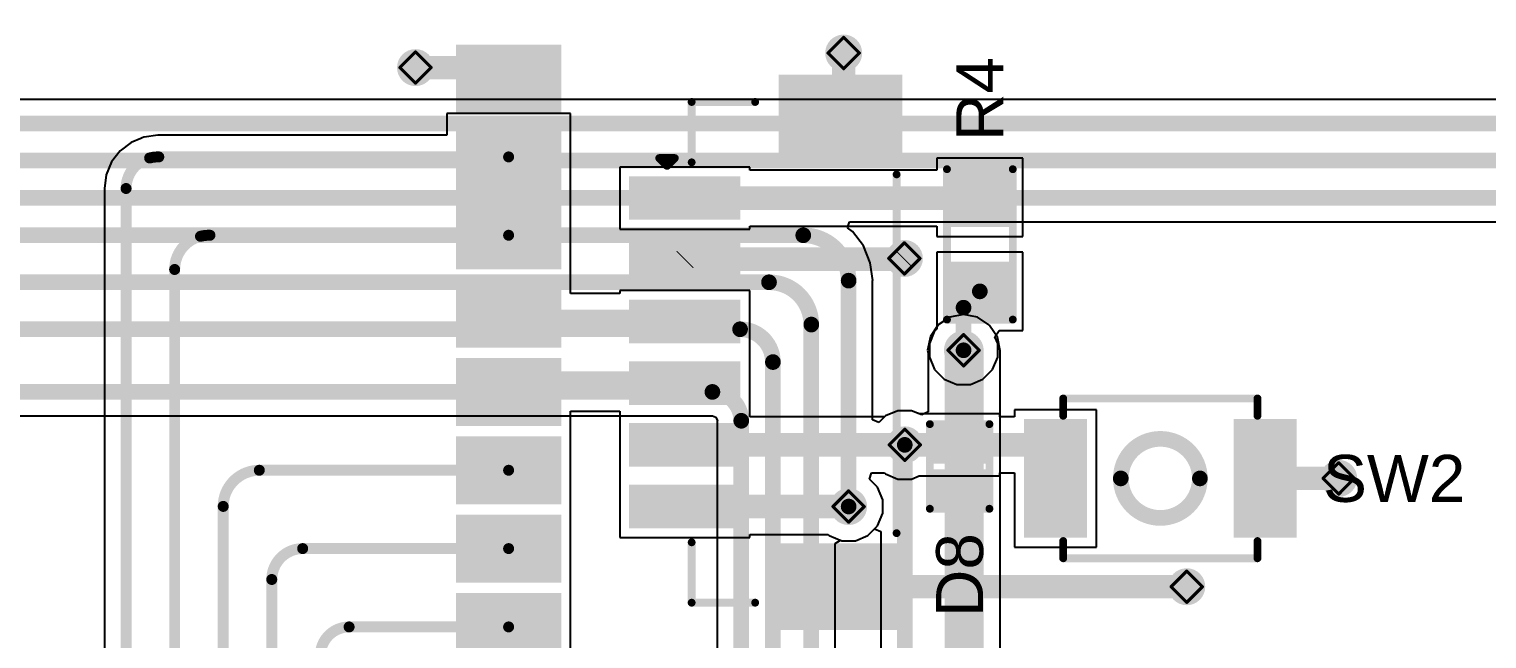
# Model space of a CAD drawing. Header units: inches. Extents: x -14 to 270, y -5 to 115.
# Drawn here: x 83 to 106.63, y 38.86 to 48.75 of the extents above; entities that cross this region are included whole.
import ezdxf

# ---------------------------------------------------------------- set-up
doc = ezdxf.new("R2010")
doc.units = ezdxf.units.IN
for name, color, linetype in [('Bottom Layer', 5, 'Continuous'), ('Drill Drawing', 1, 'Continuous'), ('Keep-Out Layer', 6, 'Continuous'), ('Top Layer', 1, 'Continuous'), ('Top Overlay', 2, 'Continuous'), ('Top Paste', 8, 'Continuous'), ('Top Solder', 216, 'Continuous'), ('Via Holes', 16, 'Continuous')]:
    doc.layers.add(name, color=color, linetype=linetype)
doc.styles.add('Arial', font='', dxfattribs={"height": 0.2})
doc.styles.get('Arial').set_extended_font_data('Arial')

# ---------------------------------------------------------------- blocks, each defined once
blk = doc.blocks.new('41_SMD_M______52')
at = {"layer": 'Keep-Out Layer'}
blk.add_hatch(color=6, dxfattribs=at).paths.add_polyline_path([(-9.042, 10.287), (9.042, 10.287), (9.042, 16.383), (-9.042, 16.383)])
at = {"layer": 'Top Layer'}
for points in [[(-9.5, 9.33), (-8, 9.33), (-8, 8.43), (-9.5, 8.43)], [(8, 9.33), (9.5, 9.33), (9.5, 8.43), (8, 8.43)], [(-9.5, 8.06), (-8, 8.06), (-8, 7.16), (-9.5, 7.16)], [(8, 8.06), (9.5, 8.06), (9.5, 7.16), (8, 7.16)], [(-9.5, 6.79), (-8, 6.79), (-8, 5.89), (-9.5, 5.89)], [(8, 6.79), (9.5, 6.79), (9.5, 5.89), (8, 5.89)], [(-9.5, 5.52), (-8, 5.52), (-8, 4.62), (-9.5, 4.62)], [(8, 5.52), (9.5, 5.52), (9.5, 4.62), (8, 4.62)], [(-9.5, 4.25), (-8, 4.25), (-8, 3.35), (-9.5, 3.35)], [(8, 4.25), (9.5, 4.25), (9.5, 3.35), (8, 3.35)], [(-3.35, 3.11), (0.35, 3.11), (0.35, -0.59), (-3.35, -0.59)], [(-9.5, 2.98), (-8, 2.98), (-8, 2.08), (-9.5, 2.08)], [(8, 2.98), (9.5, 2.98), (9.5, 2.08), (8, 2.08)], [(-9.5, 1.71), (-8, 1.71), (-8, 0.81), (-9.5, 0.81)], [(8, 1.71), (9.5, 1.71), (9.5, 0.81), (8, 0.81)], [(-9.5, 0.44), (-8, 0.44), (-8, -0.46), (-9.5, -0.46)], [(8, 0.44), (9.5, 0.44), (9.5, -0.46), (8, -0.46)], [(-9.5, -0.83), (-8, -0.83), (-8, -1.73), (-9.5, -1.73)], [(8, -0.83), (9.5, -0.83), (9.5, -1.73), (8, -1.73)], [(-9.5, -2.1), (-8, -2.1), (-8, -3), (-9.5, -3)], [(8, -2.1), (9.5, -2.1), (9.5, -3), (8, -3)], [(-9.5, -3.37), (-8, -3.37), (-8, -4.27), (-9.5, -4.27)], [(8, -3.37), (9.5, -3.37), (9.5, -4.27), (8, -4.27)], [(-9.5, -4.64), (-8, -4.64), (-8, -5.54), (-9.5, -5.54)], [(8, -4.64), (9.5, -4.64), (9.5, -5.54), (8, -5.54)], [(-9.5, -5.91), (-8, -5.91), (-8, -6.81), (-9.5, -6.81)], [(8, -5.91), (9.5, -5.91), (9.5, -6.81), (8, -6.81)], [(-9.5, -7.18), (-8, -7.18), (-8, -8.08), (-9.5, -8.08)], [(8, -7.18), (9.5, -7.18), (9.5, -8.08), (8, -8.08)], [(-7.43, -9.63), (-7.43, -8.13), (-6.53, -8.13), (-6.53, -9.63)], [(-6.16, -9.63), (-6.16, -8.13), (-5.26, -8.13), (-5.26, -9.63)], [(-4.89, -9.63), (-4.89, -8.13), (-3.99, -8.13), (-3.99, -9.63)], [(-3.62, -9.63), (-3.62, -8.13), (-2.72, -8.13), (-2.72, -9.63)], [(-2.35, -9.63), (-2.35, -8.13), (-1.45, -8.13), (-1.45, -9.63)], [(-1.08, -9.63), (-1.08, -8.13), (-0.18, -8.13), (-0.18, -9.63)], [(0.19, -9.63), (0.19, -8.13), (1.09, -8.13), (1.09, -9.63)], [(1.46, -9.63), (1.46, -8.13), (2.36, -8.13), (2.36, -9.63)], [(2.73, -9.63), (2.73, -8.13), (3.63, -8.13), (3.63, -9.63)], [(4, -9.63), (4, -8.13), (4.9, -8.13), (4.9, -9.63)], [(5.27, -9.63), (5.27, -8.13), (6.17, -8.13), (6.17, -9.63)], [(6.54, -9.63), (6.54, -8.13), (7.44, -8.13), (7.44, -9.63)]]:
    blk.add_hatch(color=1, dxfattribs=at).paths.add_polyline_path(points)
at = {"layer": 'Top Overlay'}
for points in [[(-7.671, 15.367), (-5.207, 15.367), (-5.207, 15.9), (-7.671, 15.9)], [(-7.671, 11.735), (-6.96, 11.735), (-6.96, 15.9), (-7.671, 15.9)], [(-5.207, 15.9), (-5.918, 15.9), (-5.918, 11.735), (-5.207, 11.735)], [(-5.283, 15.367), (-2.743, 15.367), (-2.743, 15.9), (-5.283, 15.9)], [(-2.743, 13.36), (-2.743, 15.9), (-3.277, 15.9), (-3.277, 13.36)], [(-1.27, 15.367), (1.27, 15.367), (1.27, 15.9), (-1.27, 15.9)], [(-0.737, 13.36), (-0.737, 15.9), (-1.27, 15.9), (-1.27, 13.36)], [(0.737, 15.9), (0.737, 13.36), (1.27, 13.36), (1.27, 15.9)], [(2.743, 15.367), (5.283, 15.367), (5.283, 15.9), (2.743, 15.9)], [(3.277, 13.36), (3.277, 15.9), (2.743, 15.9), (2.743, 13.36)], [(5.283, 13.36), (5.283, 15.9), (4.75, 15.9), (4.75, 13.36)], [(7.29, 13.36), (7.29, 15.9), (6.756, 15.9), (6.756, 13.36)], [(-3.277, 13.36), (-0.737, 13.36), (-0.737, 13.894), (-3.277, 13.894)], [(0.737, 13.36), (3.277, 13.36), (3.277, 13.894), (0.737, 13.894)], [(4.75, 13.36), (7.29, 13.36), (7.29, 13.894), (4.75, 13.894)], [(-9.521, 9.362), (-7.541, 9.362), (-7.541, 9.802), (-9.521, 9.802)], [(-7.959, 8.328), (-7.541, 8.328), (-7.541, 9.406), (-7.959, 9.406)]]:
    blk.add_hatch(color=2, dxfattribs=at).paths.add_polyline_path(points)
at = {"layer": 'Top Paste'}
for points in [[(-9.5, 9.33), (-8, 9.33), (-8, 8.43), (-9.5, 8.43)], [(8, 9.33), (9.5, 9.33), (9.5, 8.43), (8, 8.43)], [(-9.5, 8.06), (-8, 8.06), (-8, 7.16), (-9.5, 7.16)], [(8, 8.06), (9.5, 8.06), (9.5, 7.16), (8, 7.16)], [(-9.5, 6.79), (-8, 6.79), (-8, 5.89), (-9.5, 5.89)], [(8, 6.79), (9.5, 6.79), (9.5, 5.89), (8, 5.89)], [(-9.5, 5.52), (-8, 5.52), (-8, 4.62), (-9.5, 4.62)], [(8, 5.52), (9.5, 5.52), (9.5, 4.62), (8, 4.62)], [(-9.5, 4.25), (-8, 4.25), (-8, 3.35), (-9.5, 3.35)], [(8, 4.25), (9.5, 4.25), (9.5, 3.35), (8, 3.35)], [(-3.35, 3.11), (0.35, 3.11), (0.35, -0.59), (-3.35, -0.59)], [(-9.5, 2.98), (-8, 2.98), (-8, 2.08), (-9.5, 2.08)], [(8, 2.98), (9.5, 2.98), (9.5, 2.08), (8, 2.08)], [(-9.5, 1.71), (-8, 1.71), (-8, 0.81), (-9.5, 0.81)], [(8, 1.71), (9.5, 1.71), (9.5, 0.81), (8, 0.81)], [(-9.5, 0.44), (-8, 0.44), (-8, -0.46), (-9.5, -0.46)], [(8, 0.44), (9.5, 0.44), (9.5, -0.46), (8, -0.46)], [(-9.5, -0.83), (-8, -0.83), (-8, -1.73), (-9.5, -1.73)], [(8, -0.83), (9.5, -0.83), (9.5, -1.73), (8, -1.73)], [(-9.5, -2.1), (-8, -2.1), (-8, -3), (-9.5, -3)], [(8, -2.1), (9.5, -2.1), (9.5, -3), (8, -3)], [(-9.5, -3.37), (-8, -3.37), (-8, -4.27), (-9.5, -4.27)], [(8, -3.37), (9.5, -3.37), (9.5, -4.27), (8, -4.27)], [(-9.5, -4.64), (-8, -4.64), (-8, -5.54), (-9.5, -5.54)], [(8, -4.64), (9.5, -4.64), (9.5, -5.54), (8, -5.54)], [(-9.5, -5.91), (-8, -5.91), (-8, -6.81), (-9.5, -6.81)], [(8, -5.91), (9.5, -5.91), (9.5, -6.81), (8, -6.81)], [(-9.5, -7.18), (-8, -7.18), (-8, -8.08), (-9.5, -8.08)], [(8, -7.18), (9.5, -7.18), (9.5, -8.08), (8, -8.08)], [(-7.43, -9.63), (-7.43, -8.13), (-6.53, -8.13), (-6.53, -9.63)], [(-6.16, -9.63), (-6.16, -8.13), (-5.26, -8.13), (-5.26, -9.63)], [(-4.89, -9.63), (-4.89, -8.13), (-3.99, -8.13), (-3.99, -9.63)], [(-3.62, -9.63), (-3.62, -8.13), (-2.72, -8.13), (-2.72, -9.63)], [(-2.35, -9.63), (-2.35, -8.13), (-1.45, -8.13), (-1.45, -9.63)], [(-1.08, -9.63), (-1.08, -8.13), (-0.18, -8.13), (-0.18, -9.63)], [(0.19, -9.63), (0.19, -8.13), (1.09, -8.13), (1.09, -9.63)], [(1.46, -9.63), (1.46, -8.13), (2.36, -8.13), (2.36, -9.63)], [(2.73, -9.63), (2.73, -8.13), (3.63, -8.13), (3.63, -9.63)], [(4, -9.63), (4, -8.13), (4.9, -8.13), (4.9, -9.63)], [(5.27, -9.63), (5.27, -8.13), (6.17, -8.13), (6.17, -9.63)], [(6.54, -9.63), (6.54, -8.13), (7.44, -8.13), (7.44, -9.63)]]:
    blk.add_hatch(color=8, dxfattribs=at).paths.add_polyline_path(points)
at = {"layer": 'Top Solder'}
for points in [[(-9.602, 9.432), (-7.898, 9.432), (-7.898, 8.328), (-9.602, 8.328)], [(7.898, 9.432), (9.602, 9.432), (9.602, 8.328), (7.898, 8.328)], [(-9.602, 8.162), (-7.898, 8.162), (-7.898, 7.058), (-9.602, 7.058)], [(7.898, 8.162), (9.602, 8.162), (9.602, 7.058), (7.898, 7.058)], [(-9.602, 6.892), (-7.898, 6.892), (-7.898, 5.788), (-9.602, 5.788)], [(7.898, 6.892), (9.602, 6.892), (9.602, 5.788), (7.898, 5.788)], [(-9.602, 5.622), (-7.898, 5.622), (-7.898, 4.518), (-9.602, 4.518)], [(7.898, 5.622), (9.602, 5.622), (9.602, 4.518), (7.898, 4.518)], [(-9.602, 4.352), (-7.898, 4.352), (-7.898, 3.248), (-9.602, 3.248)], [(7.898, 4.352), (9.602, 4.352), (9.602, 3.248), (7.898, 3.248)], [(-9.602, 3.082), (-7.898, 3.082), (-7.898, 1.978), (-9.602, 1.978)], [(-3.452, 3.212), (0.452, 3.212), (0.452, -0.692), (-3.452, -0.692)], [(7.898, 3.082), (9.602, 3.082), (9.602, 1.978), (7.898, 1.978)], [(-9.602, 1.812), (-7.898, 1.812), (-7.898, 0.708), (-9.602, 0.708)], [(7.898, 1.812), (9.602, 1.812), (9.602, 0.708), (7.898, 0.708)], [(-9.602, 0.542), (-7.898, 0.542), (-7.898, -0.562), (-9.602, -0.562)], [(7.898, 0.542), (9.602, 0.542), (9.602, -0.562), (7.898, -0.562)], [(-9.602, -0.728), (-7.898, -0.728), (-7.898, -1.832), (-9.602, -1.832)], [(7.898, -0.728), (9.602, -0.728), (9.602, -1.832), (7.898, -1.832)], [(-9.602, -1.998), (-7.898, -1.998), (-7.898, -3.102), (-9.602, -3.102)], [(7.898, -1.998), (9.602, -1.998), (9.602, -3.102), (7.898, -3.102)], [(-9.602, -3.268), (-7.898, -3.268), (-7.898, -4.372), (-9.602, -4.372)], [(7.898, -3.268), (9.602, -3.268), (9.602, -4.372), (7.898, -4.372)], [(-9.602, -4.538), (-7.898, -4.538), (-7.898, -5.642), (-9.602, -5.642)], [(7.898, -4.538), (9.602, -4.538), (9.602, -5.642), (7.898, -5.642)], [(-9.602, -5.808), (-7.898, -5.808), (-7.898, -6.912), (-9.602, -6.912)], [(7.898, -5.808), (9.602, -5.808), (9.602, -6.912), (7.898, -6.912)], [(-9.602, -7.078), (-7.898, -7.078), (-7.898, -8.182), (-9.602, -8.182)], [(7.898, -7.078), (9.602, -7.078), (9.602, -8.182), (7.898, -8.182)], [(-7.532, -9.732), (-7.532, -8.028), (-6.428, -8.028), (-6.428, -9.732)], [(-6.262, -9.732), (-6.262, -8.028), (-5.158, -8.028), (-5.158, -9.732)], [(-4.992, -9.732), (-4.992, -8.028), (-3.888, -8.028), (-3.888, -9.732)], [(-3.722, -9.732), (-3.722, -8.028), (-2.618, -8.028), (-2.618, -9.732)], [(-2.452, -9.732), (-2.452, -8.028), (-1.348, -8.028), (-1.348, -9.732)], [(-1.182, -9.732), (-1.182, -8.028), (-0.078, -8.028), (-0.078, -9.732)], [(0.088, -9.732), (0.088, -8.028), (1.192, -8.028), (1.192, -9.732)], [(1.358, -9.732), (1.358, -8.028), (2.462, -8.028), (2.462, -9.732)], [(2.628, -9.732), (2.628, -8.028), (3.732, -8.028), (3.732, -9.732)], [(3.898, -9.732), (3.898, -8.028), (5.002, -8.028), (5.002, -9.732)], [(5.168, -9.732), (5.168, -8.028), (6.272, -8.028), (6.272, -9.732)], [(6.438, -9.732), (6.438, -8.028), (7.542, -8.028), (7.542, -9.732)]]:
    blk.add_hatch(color=216, dxfattribs=at).paths.add_polyline_path(points)
at = {"layer": 'Top Overlay'}
for points, const_width in [([(-9.096, 10.244), (-9.096, 16.434)], 0.127), ([(-9.096, 16.434), (9.091, 16.434)], 0.127), ([(9.091, 10.244), (9.091, 16.434)], 0.127), ([(-9.096, 10.244), (9.086, 10.244)], 0.127), ([(-9.804, 8.738), (-9.804, 8.992)], 0.2), ([(-9.804, 8.992), (-9.677, 8.865)], 0.2), ([(-9.804, 8.738), (-9.677, 8.865)], 0.2), ([(-9.064, -9.171), (-9.064, -8.359)], 0.127), ([(9.072, -8.384), (9.072, -9.197)], 0.127), ([(-9.064, -9.197), (-7.669, -9.197)], 0.127), ([(7.677, -9.197), (9.072, -9.197)], 0.127)]:
    blk.add_lwpolyline(points, dxfattribs=dict(at, const_width=const_width))
for points, const_width in [([(-9.127, 16.434, 1), (-9.064, 16.434, 1)], 0.0635), ([(-9.127, 16.434, 1), (-9.064, 16.434, 1)], 0.0635), ([(9.059, 16.434, 1), (9.123, 16.434, 1)], 0.0635), ([(9.059, 16.434, 1), (9.123, 16.434, 1)], 0.0635), ([(-9.127, 10.244, 1), (-9.064, 10.244, 1)], 0.0635), ([(-9.127, 10.244, 1), (-9.064, 10.244, 1)], 0.0635), ([(9.054, 10.244, 1), (9.118, 10.244, 1)], 0.0635), ([(9.059, 10.244, 1), (9.123, 10.244, 1)], 0.0635), ([(-9.854, 8.992, 1), (-9.754, 8.992, 1)], 0.1), ([(-9.854, 8.992, 1), (-9.754, 8.992, 1)], 0.1), ([(-9.854, 8.738, 1), (-9.754, 8.738, 1)], 0.1), ([(-9.854, 8.738, 1), (-9.754, 8.738, 1)], 0.1), ([(-9.727, 8.865, 1), (-9.627, 8.865, 1)], 0.1), ([(-9.727, 8.865, 1), (-9.627, 8.865, 1)], 0.1), ([(-9.096, -8.359, 1), (-9.032, -8.359, 1)], 0.0635), ([(9.04, -8.384, 1), (9.104, -8.384, 1)], 0.0635), ([(-9.096, -9.171, 1), (-9.032, -9.171, 1)], 0.0635), ([(-9.096, -9.197, 1), (-9.032, -9.197, 1)], 0.0635), ([(-7.701, -9.197, 1), (-7.637, -9.197, 1)], 0.0635), ([(7.645, -9.197, 1), (7.709, -9.197, 1)], 0.0635), ([(9.04, -9.197, 1), (9.104, -9.197, 1)], 0.0635), ([(9.04, -9.197, 1), (9.104, -9.197, 1)], 0.0635)]:
    blk.add_lwpolyline(points, format="xyb", close=True, dxfattribs=dict(at, const_width=const_width))
blk = doc.blocks.new('B3U_1000P_57')
at = {"layer": 'Top Layer'}
for points in [[(-2.11, 0.86), (-1.29, 0.86), (-1.29, -0.86), (-2.11, -0.86)], [(1.29, 0.86), (2.11, 0.86), (2.11, -0.86), (1.29, -0.86)]]:
    blk.add_hatch(color=1, dxfattribs=at).paths.add_polyline_path(points)
at = {"layer": 'Top Paste'}
for points in [[(-2.11, 0.86), (-1.29, 0.86), (-1.29, -0.86), (-2.11, -0.86)], [(1.29, 0.86), (2.11, 0.86), (2.11, -0.86), (1.29, -0.86)]]:
    blk.add_hatch(color=8, dxfattribs=at).paths.add_polyline_path(points)
at = {"layer": 'Top Solder'}
for points in [[(-2.212, 0.962), (-1.188, 0.962), (-1.188, -0.962), (-2.212, -0.962)], [(1.188, 0.962), (2.212, 0.962), (2.212, -0.962), (1.188, -0.962)]]:
    blk.add_hatch(color=216, dxfattribs=at).paths.add_polyline_path(points)
at = {"layer": 'Top Overlay', "const_width": 0.127}
for points in [[(-1.575, 1.016), (-1.575, 1.295)], [(-1.575, 1.295), (1.575, 1.295)], [(1.575, 1.016), (1.575, 1.295)], [(-1.575, -1.295), (-1.575, -1.016)], [(1.575, -1.295), (1.575, -1.016)], [(-1.575, -1.295), (1.575, -1.295)]]:
    blk.add_lwpolyline(points, dxfattribs=at)
at = {"layer": 'Top Overlay'}
for points, const_width in [([(-1.607, 1.295, 1), (-1.543, 1.295, 1)], 0.0635), ([(-1.607, 1.295, 1), (-1.543, 1.295, 1)], 0.0635), ([(1.543, 1.295, 1), (1.607, 1.295, 1)], 0.0635), ([(1.543, 1.295, 1), (1.607, 1.295, 1)], 0.0635), ([(-1.607, 1.016, 1), (-1.543, 1.016, 1)], 0.0635), ([(1.543, 1.016, 1), (1.607, 1.016, 1)], 0.0635), ([(0.641, 0, 1), (-0.641, 0, 1)], 0.254), ([(-0.705, 0, 1), (-0.578, 0, 1)], 0.127), ([(0.578, 0, 1), (0.705, 0, 1)], 0.127), ([(-1.607, -1.016, 1), (-1.543, -1.016, 1)], 0.0635), ([(1.543, -1.016, 1), (1.607, -1.016, 1)], 0.0635), ([(-1.607, -1.295, 1), (-1.543, -1.295, 1)], 0.0635), ([(-1.607, -1.295, 1), (-1.543, -1.295, 1)], 0.0635), ([(1.543, -1.295, 1), (1.607, -1.295, 1)], 0.0635), ([(1.543, -1.295, 1), (1.607, -1.295, 1)], 0.0635)]:
    blk.add_lwpolyline(points, format="xyb", close=True, dxfattribs=dict(at, const_width=const_width))
blk = doc.blocks.new('R___0603_83')
at = {"layer": 'Top Layer'}
for points in [[(-0.381, 0.4445), (-0.381, -0.4445), (-1.143, -0.4445), (-1.143, 0.4445)], [(1.143, 0.4445), (1.143, -0.4445), (0.381, -0.4445), (0.381, 0.4445)]]:
    blk.add_hatch(color=1, dxfattribs=at).paths.add_polyline_path(points)
at = {"layer": 'Top Paste'}
for points in [[(-0.381, 0.4445), (-0.381, -0.4445), (-1.143, -0.4445), (-1.143, 0.4445)], [(1.143, 0.4445), (1.143, -0.4445), (0.381, -0.4445), (0.381, 0.4445)]]:
    blk.add_hatch(color=8, dxfattribs=at).paths.add_polyline_path(points)
at = {"layer": 'Top Solder'}
for points in [[(-0.2794, 0.5461), (-0.2794, -0.5461), (-1.2446, -0.5461), (-1.2446, 0.5461)], [(1.2446, 0.5461), (1.2446, -0.5461), (0.2794, -0.5461), (0.2794, 0.5461)]]:
    blk.add_hatch(color=216, dxfattribs=at).paths.add_polyline_path(points)
at = {"layer": 'Top Overlay', "const_width": 0.127}
for points in [[(-1.2192, 0.5334), (1.2192, 0.5334)], [(-1.2192, 0.5334), (-1.2192, -0.5334)], [(1.2192, 0.5334), (1.2192, -0.5334)], [(-1.2192, -0.5334), (1.2192, -0.5334)]]:
    blk.add_lwpolyline(points, dxfattribs=at)
at = {"layer": 'Top Overlay', "const_width": 0.0635}
for points in [[(-1.25095, 0.5334, 1), (-1.18745, 0.5334, 1)], [(-1.25095, 0.5334, 1), (-1.18745, 0.5334, 1)], [(1.18745, 0.5334, 1), (1.25095, 0.5334, 1)], [(1.18745, 0.5334, 1), (1.25095, 0.5334, 1)], [(-1.25095, -0.5334, 1), (-1.18745, -0.5334, 1)], [(-1.25095, -0.5334, 1), (-1.18745, -0.5334, 1)], [(1.18745, -0.5334, 1), (1.25095, -0.5334, 1)], [(1.18745, -0.5334, 1), (1.25095, -0.5334, 1)]]:
    blk.add_lwpolyline(points, format="xyb", close=True, dxfattribs=at)
blk = doc.blocks.new('V________T______100')
at = {"layer": 'Top Layer'}
for points in [[(-4.4, 2.162), (-3.2, 2.162), (-3.2, 0.362), (-4.4, 0.362)], [(3.2, 2.162), (4.4, 2.162), (4.4, 0.362), (3.2, 0.362)], [(-2.75, -0.462), (-2.25, -0.462), (-2.25, -2.062), (-2.75, -2.062)], [(-1.75, -0.462), (-1.25, -0.462), (-1.25, -2.062), (-1.75, -2.062)], [(-0.75, -0.462), (-0.25, -0.462), (-0.25, -2.062), (-0.75, -2.062)], [(0.25, -0.462), (0.75, -0.462), (0.75, -2.062), (0.25, -2.062)], [(1.25, -0.462), (1.75, -0.462), (1.75, -2.062), (1.25, -2.062)], [(2.25, -0.462), (2.75, -0.462), (2.75, -2.062), (2.25, -2.062)]]:
    blk.add_hatch(color=1, dxfattribs=at).paths.add_polyline_path(points)
at = {"layer": 'Top Paste'}
for points in [[(-4.4, 2.162), (-3.2, 2.162), (-3.2, 0.362), (-4.4, 0.362)], [(3.2, 2.162), (4.4, 2.162), (4.4, 0.362), (3.2, 0.362)], [(-2.75, -0.462), (-2.25, -0.462), (-2.25, -2.062), (-2.75, -2.062)], [(-1.75, -0.462), (-1.25, -0.462), (-1.25, -2.062), (-1.75, -2.062)], [(-0.75, -0.462), (-0.25, -0.462), (-0.25, -2.062), (-0.75, -2.062)], [(0.25, -0.462), (0.75, -0.462), (0.75, -2.062), (0.25, -2.062)], [(1.25, -0.462), (1.75, -0.462), (1.75, -2.062), (1.25, -2.062)], [(2.25, -0.462), (2.75, -0.462), (2.75, -2.062), (2.25, -2.062)]]:
    blk.add_hatch(color=8, dxfattribs=at).paths.add_polyline_path(points)
at = {"layer": 'Top Solder'}
for points in [[(-4.502, 2.264), (-3.098, 2.264), (-3.098, 0.261), (-4.502, 0.261)], [(3.098, 2.264), (4.502, 2.264), (4.502, 0.261), (3.098, 0.261)], [(-2.852, -0.361), (-2.148, -0.361), (-2.148, -2.164), (-2.852, -2.164)], [(-1.852, -0.361), (-1.148, -0.361), (-1.148, -2.164), (-1.852, -2.164)], [(-0.852, -0.361), (-0.148, -0.361), (-0.148, -2.164), (-0.852, -2.164)], [(0.148, -0.361), (0.852, -0.361), (0.852, -2.164), (0.148, -2.164)], [(1.148, -0.361), (1.852, -0.361), (1.852, -2.164), (1.148, -2.164)], [(2.148, -0.361), (2.852, -0.361), (2.852, -2.164), (2.148, -2.164)]]:
    blk.add_hatch(color=216, dxfattribs=at).paths.add_polyline_path(points)
at = {"layer": 'Top Overlay', "const_width": 0.127}
for points in [[(2.932, 2.173), (-2.884, 2.173)], [(-4.059, -1.15), (-4.059, -0.12)], [(4.059, -1.15), (4.059, -0.12)], [(-3.08, -1.15), (-4.059, -1.15)], [(4.059, -1.15), (3.08, -1.15)], [(-3.15, -1.676), (-3.15, -1.422)], [(-3.023, -1.549), (-3.15, -1.422)], [(-3.15, -1.676), (-3.023, -1.549)]]:
    blk.add_lwpolyline(points, dxfattribs=at)
at = {"layer": 'Top Overlay', "const_width": 0.0635}
for points in [[(-2.916, 2.173, 1), (-2.853, 2.173, 1)], [(2.9, 2.173, 1), (2.964, 2.173, 1)], [(-4.091, -0.12, 1), (-4.027, -0.12, 1)], [(4.027, -0.12, 1), (4.091, -0.12, 1)], [(-4.091, -1.15, 1), (-4.027, -1.15, 1)], [(-4.091, -1.15, 1), (-4.027, -1.15, 1)], [(-3.112, -1.15, 1), (-3.049, -1.15, 1)], [(3.049, -1.15, 1), (3.112, -1.15, 1)], [(4.027, -1.15, 1), (4.091, -1.15, 1)], [(4.027, -1.15, 1), (4.091, -1.15, 1)], [(-3.181, -1.422, 1), (-3.118, -1.422, 1)], [(-3.181, -1.422, 1), (-3.118, -1.422, 1)], [(-3.181, -1.676, 1), (-3.118, -1.676, 1)], [(-3.181, -1.676, 1), (-3.118, -1.676, 1)], [(-3.054, -1.549, 1), (-2.991, -1.549, 1)], [(-3.054, -1.549, 1), (-2.991, -1.549, 1)]]:
    blk.add_lwpolyline(points, format="xyb", close=True, dxfattribs=at)
blk = doc.blocks.new('SOD_882_B__D___________103')
at = {"layer": 'Top Layer'}
for points in [[(-0.1, -0.4), (-0.6, -0.4), (-0.6, 0.4), (-0.1, 0.4)], [(0.6, -0.4), (0.1, -0.4), (0.1, 0.4), (0.6, 0.4)]]:
    blk.add_hatch(color=1, dxfattribs=at).paths.add_polyline_path(points)
at = {"layer": 'Top Paste'}
for points in [[(-0.1, -0.4), (-0.6, -0.4), (-0.6, 0.4), (-0.1, 0.4)], [(0.6, -0.4), (0.1, -0.4), (0.1, 0.4), (0.6, 0.4)]]:
    blk.add_hatch(color=8, dxfattribs=at).paths.add_polyline_path(points)
at = {"layer": 'Top Solder'}
for points in [[(-0.045, -0.455), (-0.655, -0.455), (-0.655, 0.455), (-0.045, 0.455)], [(0.655, -0.455), (0.045, -0.455), (0.045, 0.455), (0.655, 0.455)]]:
    blk.add_hatch(color=216, dxfattribs=at).paths.add_polyline_path(points)
at = {"layer": 'Top Overlay', "const_width": 0.127}
for points in [[(-0.686, 0.483), (-0.686, -0.483)], [(-0.686, 0.483), (0.686, 0.483)], [(0.686, 0.483), (0.686, -0.483)], [(-0.686, -0.483), (0.686, -0.483)]]:
    blk.add_lwpolyline(points, dxfattribs=at)
at = {"layer": 'Top Overlay', "const_width": 0.0635}
for points in [[(-0.718, 0.483, 1), (-0.654, 0.483, 1)], [(-0.718, 0.483, 1), (-0.654, 0.483, 1)], [(0.654, 0.483, 1), (0.718, 0.483, 1)], [(0.654, 0.483, 1), (0.718, 0.483, 1)], [(-0.718, -0.483, 1), (-0.654, -0.483, 1)], [(-0.718, -0.483, 1), (-0.654, -0.483, 1)], [(0.654, -0.483, 1), (0.718, -0.483, 1)], [(0.654, -0.483, 1), (0.718, -0.483, 1)]]:
    blk.add_lwpolyline(points, format="xyb", close=True, dxfattribs=at)

msp = doc.modelspace()

# ---------------------------------------------------------------- hatches: boundary and pattern name
at = {"layer": 'Bottom Layer'}
h = msp.add_hatch(color=5, dxfattribs=at)
edge = h.paths.add_edge_path()
edge.add_arc((96.202, 48.362), 0.3, 0, 360)
h = msp.add_hatch(color=5, dxfattribs=at)
edge = h.paths.add_edge_path()
edge.add_arc((89.26, 48.126), 0.3, 0, 360)
h = msp.add_hatch(color=5, dxfattribs=at)
edge = h.paths.add_edge_path()
edge.add_arc((97.186, 45.032), 0.3, 0, 360)
h = msp.add_hatch(color=5, dxfattribs=at)
edge = h.paths.add_edge_path()
edge.add_arc((98.146, 43.543), 0.3, 0, 360)
h = msp.add_hatch(color=5, dxfattribs=at)
edge = h.paths.add_edge_path()
edge.add_arc((97.192, 42.01), 0.3, 0, 360)
h = msp.add_hatch(color=5, dxfattribs=at)
edge = h.paths.add_edge_path()
edge.add_arc((104.228, 41.466), 0.3, 0, 360)
h = msp.add_hatch(color=5, dxfattribs=at)
edge = h.paths.add_edge_path()
edge.add_arc((96.282, 41.01), 0.3, 0, 360)
h = msp.add_hatch(color=5, dxfattribs=at)
edge = h.paths.add_edge_path()
edge.add_arc((101.764, 39.71), 0.3, 0, 360)
at = {"layer": 'Top Layer'}
h = msp.add_hatch(color=1, dxfattribs=at)
edge = h.paths.add_edge_path()
edge.add_arc((96.202, 48.362), 0.3, 0, 360)
h = msp.add_hatch(color=1, dxfattribs=at)
edge = h.paths.add_edge_path()
edge.add_arc((89.26, 48.126), 0.3, 0, 360)
h = msp.add_hatch(color=1, dxfattribs=at)
edge = h.paths.add_edge_path()
edge.add_arc((97.186, 45.032), 0.3, 0, 360)
h = msp.add_hatch(color=1, dxfattribs=at)
edge = h.paths.add_edge_path()
edge.add_arc((98.146, 43.543), 0.3, 0, 360)
h = msp.add_hatch(color=1, dxfattribs=at)
edge = h.paths.add_edge_path()
edge.add_arc((97.192, 42.01), 0.3, 0, 360)
h = msp.add_hatch(color=1, dxfattribs=at)
edge = h.paths.add_edge_path()
edge.add_arc((104.228, 41.466), 0.3, 0, 360)
h = msp.add_hatch(color=1, dxfattribs=at)
edge = h.paths.add_edge_path()
edge.add_arc((96.282, 41.01), 0.3, 0, 360)
h = msp.add_hatch(color=1, dxfattribs=at)
edge = h.paths.add_edge_path()
edge.add_arc((101.764, 39.71), 0.3, 0, 360)
at = {"layer": 'Via Holes'}
h = msp.add_hatch(color=7, dxfattribs=at)
edge = h.paths.add_edge_path()
edge.add_arc((96.202, 48.362), 0.15, 0, 360)
h = msp.add_hatch(color=7, dxfattribs=at)
edge = h.paths.add_edge_path()
edge.add_arc((89.26, 48.126), 0.15, 0, 360)
h = msp.add_hatch(color=7, dxfattribs=at)
edge = h.paths.add_edge_path()
edge.add_arc((97.186, 45.032), 0.15, 0, 360)
h = msp.add_hatch(color=7, dxfattribs=at)
edge = h.paths.add_edge_path()
edge.add_arc((98.146, 43.543), 0.15, 0, 360)
h = msp.add_hatch(color=7, dxfattribs=at)
edge = h.paths.add_edge_path()
edge.add_arc((97.192, 42.01), 0.15, 0, 360)
h = msp.add_hatch(color=7, dxfattribs=at)
edge = h.paths.add_edge_path()
edge.add_arc((104.228, 41.466), 0.15, 0, 360)
h = msp.add_hatch(color=7, dxfattribs=at)
edge = h.paths.add_edge_path()
edge.add_arc((96.282, 41.01), 0.15, 0, 360)
h = msp.add_hatch(color=7, dxfattribs=at)
edge = h.paths.add_edge_path()
edge.add_arc((101.764, 39.71), 0.15, 0, 360)

# ---------------------------------------------------------------- linework, layer by layer
at = {"layer": 'Bottom Layer'}
for p, q in [((114.524, 47.611), (71.97, 47.611)), ((96.265, 45.528), (96.298, 45.624)), ((96.298, 45.624), (113.12, 45.624)), ((96.343, 45.469), (96.265, 45.528)), ((96.522, 45.235), (96.343, 45.469)), ((96.634, 44.963), (96.522, 45.235)), ((96.673, 44.672), (96.634, 44.963)), ((96.671, 42.416), (96.671, 44.672)), ((96.671, 44.672), (96.673, 44.672)), ((97.923, 44.081), (97.734, 43.955)), ((98.146, 44.125), (97.923, 44.081)), ((98.369, 44.081), (98.146, 44.125)), ((98.558, 43.955), (98.369, 44.081)), ((97.608, 43.766), (97.563, 43.543)), ((97.734, 43.955), (97.608, 43.766)), ((98.568, 43.945), (98.558, 43.955)), ((98.694, 43.756), (98.568, 43.945)), ((98.738, 43.533), (98.694, 43.756)), ((97.563, 43.543), (97.573, 43.494)), ((97.573, 43.494), (97.573, 42.546)), ((98.738, 29.591), (98.738, 43.533)), ((97.082, 42.564), (96.879, 42.48)), ((97.303, 42.564), (97.082, 42.564)), ((97.471, 42.494), (97.303, 42.564)), ((97.573, 42.546), (97.471, 42.494)), ((75.337, 42.479), (94.074, 42.479)), ((94.074, 42.479), (94.075, 42.48)), ((94.075, 42.48), (94.131, 42.457)), ((94.131, 42.457), (94.154, 42.401)), ((94.154, 42.401), (94.153, 42.4)), ((94.153, 42.4), (94.153, 28.176)), ((96.772, 42.373), (96.671, 42.416)), ((96.879, 42.48), (96.772, 42.373)), ((96.066, 40.409), (96.15, 40.465)), ((96.15, 40.465), (96.172, 40.456)), ((96.172, 40.456), (96.392, 40.456)), ((96.392, 40.456), (96.596, 40.541)), ((96.596, 40.541), (96.702, 40.647)), ((96.702, 40.647), (96.804, 40.605)), ((96.804, 40.605), (96.804, 31.862)), ((96.066, 35.405), (96.066, 40.409))]:
    msp.add_line(p, q, dxfattribs=at)
for points, const_width in [([(49.524, 47.222), (114.524, 47.222)], 0.254), ([(50.206, 46.618), (113.898, 46.618)], 0.254), ([(49.184, 46.013), (113.12, 46.013)], 0.254), ([(74.942, 45.408), (95.546, 45.408)], 0.254), ([(49.987, 44.646), (94.992, 44.646)], 0.254), ([(96.282, 41.01), (96.282, 44.672)], 0.254), ([(74.942, 43.884), (94.522, 43.884)], 0.254), ([(95.677, 35.01), (95.677, 43.96)], 0.254), ([(95.677, 43.96), (95.677, 43.96)], 0.254), ([(98.146, 43.543), (98.156, 43.533)], 0.635), ([(98.156, 29.591), (98.156, 43.533)], 0.635), ([(95.054, 28.851), (95.054, 43.352)], 0.254), ([(74.942, 42.868), (94.074, 42.868)], 0.254), ([(94.542, 24.091), (94.542, 42.4)], 0.254), ([(97.192, 31.467), (97.192, 42.01)], 0.254)]:
    msp.add_lwpolyline(points, dxfattribs=dict(at, const_width=const_width))
for points, const_width in [([(95.483, 45.408, 1), (95.61, 45.408, 1)], 0.127), ([(95.483, 45.408, 1), (95.61, 45.408, 1)], 0.127), ([(94.928, 44.646, 1), (95.055, 44.646, 1)], 0.127), ([(94.928, 44.646, 1), (95.055, 44.646, 1)], 0.127), ([(96.219, 44.672, 1), (96.346, 44.672, 1)], 0.127), ([(96.219, 44.672, 1), (96.346, 44.672, 1)], 0.127), ([(94.459, 43.884, 1), (94.586, 43.884, 1)], 0.127), ([(94.459, 43.884, 1), (94.586, 43.884, 1)], 0.127), ([(95.614, 43.96, 1), (95.741, 43.96, 1)], 0.127), ([(95.614, 43.96, 1), (95.741, 43.96, 1)], 0.127), ([(95.614, 43.96, 1), (95.741, 43.96, 1)], 0.127), ([(95.614, 43.96, 1), (95.741, 43.96, 1)], 0.127), ([(97.987, 43.543, 1), (98.305, 43.543, 1)], 0.318), ([(97.997, 43.533, 1), (98.314, 43.533, 1)], 0.318), ([(97.997, 43.533, 1), (98.314, 43.533, 1)], 0.318), ([(94.991, 43.352, 1), (95.118, 43.352, 1)], 0.127), ([(94.991, 43.352, 1), (95.118, 43.352, 1)], 0.127), ([(94.01, 42.868, 1), (94.137, 42.868, 1)], 0.127), ([(94.01, 42.868, 1), (94.137, 42.868, 1)], 0.127), ([(94.478, 42.4, 1), (94.605, 42.4, 1)], 0.127), ([(94.478, 42.4, 1), (94.605, 42.4, 1)], 0.127), ([(97.129, 42.01, 1), (97.256, 42.01, 1)], 0.127), ([(96.219, 41.01, 1), (96.346, 41.01, 1)], 0.127)]:
    msp.add_lwpolyline(points, format="xyb", close=True, dxfattribs=dict(at, const_width=const_width))
at = {"layer": 'Bottom Layer', "const_width": 0.254}
for points in [[(95.546, 45.408, -0.414214), (96.282, 44.672)], [(94.992, 44.646, -0.414212), (95.677, 43.96)], [(94.522, 43.884, -0.414214), (95.054, 43.352)], [(94.074, 42.868, -0.414214), (94.542, 42.4)]]:
    msp.add_lwpolyline(points, format="xyb", dxfattribs=at)
at = {"layer": 'Drill Drawing', "const_width": 0.0508}
for points in [[(95.948, 48.362), (96.202, 48.616)], [(96.202, 48.616), (96.456, 48.362)], [(89.006, 48.126), (89.26, 48.38)], [(89.26, 48.38), (89.514, 48.126)], [(95.948, 48.362), (96.202, 48.108)], [(96.202, 48.108), (96.456, 48.362)], [(89.006, 48.126), (89.26, 47.872)], [(89.26, 47.872), (89.514, 48.126)], [(96.932, 45.032), (97.186, 45.286)], [(97.186, 45.286), (97.44, 45.032)], [(96.932, 45.032), (97.186, 44.778)], [(97.186, 44.778), (97.44, 45.032)], [(97.892, 43.543), (98.146, 43.797)], [(98.146, 43.797), (98.4, 43.543)], [(97.892, 43.543), (98.146, 43.289)], [(98.146, 43.289), (98.4, 43.543)], [(96.938, 42.01), (97.192, 42.264)], [(97.192, 42.264), (97.446, 42.01)], [(96.938, 42.01), (97.192, 41.756)], [(97.192, 41.756), (97.446, 42.01)], [(103.974, 41.466), (104.228, 41.72)], [(104.228, 41.72), (104.482, 41.466)], [(103.974, 41.466), (104.228, 41.212)], [(104.228, 41.212), (104.482, 41.466)], [(96.028, 41.01), (96.282, 41.264)], [(96.282, 41.264), (96.536, 41.01)], [(96.028, 41.01), (96.282, 40.756)], [(96.282, 40.756), (96.536, 41.01)], [(101.51, 39.71), (101.764, 39.964)], [(101.764, 39.964), (102.018, 39.71)], [(101.51, 39.71), (101.764, 39.456)], [(101.764, 39.456), (102.018, 39.71)]]:
    msp.add_lwpolyline(points, dxfattribs=at)
at = {"layer": 'Drill Drawing', "const_width": 0.0254}
for points in [[(96.189, 48.616, 1), (96.215, 48.616, 1)], [(96.189, 48.616, 1), (96.215, 48.616, 1)], [(89.248, 48.38, 1), (89.273, 48.38, 1)], [(89.248, 48.38, 1), (89.273, 48.38, 1)], [(95.935, 48.362, 1), (95.961, 48.362, 1)], [(95.935, 48.362, 1), (95.961, 48.362, 1)], [(96.443, 48.362, 1), (96.469, 48.362, 1)], [(96.443, 48.362, 1), (96.469, 48.362, 1)], [(88.994, 48.126, 1), (89.019, 48.126, 1)], [(88.994, 48.126, 1), (89.019, 48.126, 1)], [(89.502, 48.126, 1), (89.527, 48.126, 1)], [(89.502, 48.126, 1), (89.527, 48.126, 1)], [(96.189, 48.108, 1), (96.215, 48.108, 1)], [(96.189, 48.108, 1), (96.215, 48.108, 1)], [(89.248, 47.872, 1), (89.273, 47.872, 1)], [(89.248, 47.872, 1), (89.273, 47.872, 1)], [(97.173, 45.286, 1), (97.198, 45.286, 1)], [(97.173, 45.286, 1), (97.198, 45.286, 1)], [(96.919, 45.032, 1), (96.944, 45.032, 1)], [(96.919, 45.032, 1), (96.944, 45.032, 1)], [(97.427, 45.032, 1), (97.452, 45.032, 1)], [(97.427, 45.032, 1), (97.452, 45.032, 1)], [(97.173, 44.778, 1), (97.198, 44.778, 1)], [(97.173, 44.778, 1), (97.198, 44.778, 1)], [(98.133, 43.797, 1), (98.159, 43.797, 1)], [(98.133, 43.797, 1), (98.159, 43.797, 1)], [(97.879, 43.543, 1), (97.905, 43.543, 1)], [(97.879, 43.543, 1), (97.905, 43.543, 1)], [(98.387, 43.543, 1), (98.413, 43.543, 1)], [(98.387, 43.543, 1), (98.413, 43.543, 1)], [(98.133, 43.289, 1), (98.159, 43.289, 1)], [(98.133, 43.289, 1), (98.159, 43.289, 1)], [(97.18, 42.264, 1), (97.205, 42.264, 1)], [(97.18, 42.264, 1), (97.205, 42.264, 1)], [(96.926, 42.01, 1), (96.951, 42.01, 1)], [(96.926, 42.01, 1), (96.951, 42.01, 1)], [(97.434, 42.01, 1), (97.459, 42.01, 1)], [(97.434, 42.01, 1), (97.459, 42.01, 1)], [(97.18, 41.756, 1), (97.205, 41.756, 1)], [(97.18, 41.756, 1), (97.205, 41.756, 1)], [(104.216, 41.72, 1), (104.241, 41.72, 1)], [(104.216, 41.72, 1), (104.241, 41.72, 1)], [(103.962, 41.466, 1), (103.987, 41.466, 1)], [(103.962, 41.466, 1), (103.987, 41.466, 1)], [(104.47, 41.466, 1), (104.495, 41.466, 1)], [(104.47, 41.466, 1), (104.495, 41.466, 1)], [(96.269, 41.264, 1), (96.295, 41.264, 1)], [(96.269, 41.264, 1), (96.295, 41.264, 1)], [(104.216, 41.212, 1), (104.241, 41.212, 1)], [(104.216, 41.212, 1), (104.241, 41.212, 1)], [(96.015, 41.01, 1), (96.041, 41.01, 1)], [(96.015, 41.01, 1), (96.041, 41.01, 1)], [(96.523, 41.01, 1), (96.549, 41.01, 1)], [(96.523, 41.01, 1), (96.549, 41.01, 1)], [(96.269, 40.756, 1), (96.295, 40.756, 1)], [(96.269, 40.756, 1), (96.295, 40.756, 1)], [(101.752, 39.964, 1), (101.777, 39.964, 1)], [(101.752, 39.964, 1), (101.777, 39.964, 1)], [(101.498, 39.71, 1), (101.523, 39.71, 1)], [(101.498, 39.71, 1), (101.523, 39.71, 1)], [(102.006, 39.71, 1), (102.031, 39.71, 1)], [(102.006, 39.71, 1), (102.031, 39.71, 1)], [(101.752, 39.456, 1), (101.777, 39.456, 1)], [(101.752, 39.456, 1), (101.777, 39.456, 1)]]:
    msp.add_lwpolyline(points, format="xyb", close=True, dxfattribs=at)
at = {"layer": 'Top Layer'}
for p, q in [((91.774, 47.382), (89.766, 47.382)), ((89.766, 47.382), (89.766, 47.028)), ((91.774, 45.974), (91.774, 47.382)), ((84.648, 46.913), (84.47, 46.776)), ((84.807, 46.978), (84.648, 46.913)), ((84.816, 46.984), (84.807, 46.978)), ((84.826, 46.986), (84.816, 46.984)), ((84.857, 46.999), (84.826, 46.986)), ((84.861, 46.999), (84.857, 46.999)), ((85.08, 47.028), (84.861, 46.999)), ((85.098, 47.028), (85.08, 47.028)), ((85.08, 47.028), (85.08, 47.028)), ((89.766, 47.028), (85.098, 47.028)), ((84.333, 46.597), (84.247, 46.389)), ((84.47, 46.776), (84.333, 46.597)), ((99.108, 46.657), (97.711, 46.657)), ((97.711, 46.657), (97.711, 46.463)), ((99.108, 45.387), (99.108, 46.657)), ((84.247, 46.389), (84.217, 46.166)), ((94.678, 46.514), (92.57, 46.514)), ((92.57, 46.514), (92.57, 45.506)), ((94.678, 46.463), (94.678, 46.514)), ((97.711, 46.463), (94.678, 46.463)), ((84.217, 46.166), (84.218, 46.166)), ((84.218, 46.166), (84.218, 32.692)), ((91.774, 44.842), (91.774, 45.974)), ((91.774, 45.974), (91.774, 45.974)), ((92.57, 45.506), (94.678, 45.506)), ((94.678, 45.506), (94.678, 45.557)), ((94.678, 45.557), (97.711, 45.557)), ((97.711, 45.557), (97.711, 45.387)), ((97.711, 45.387), (99.108, 45.387)), ((99.108, 45.133), (97.711, 45.133)), ((97.711, 45.133), (97.711, 43.891)), ((99.108, 43.863), (99.108, 45.133)), ((91.774, 44.463), (91.774, 44.842)), ((91.774, 44.842), (91.774, 44.842)), ((92.57, 44.463), (91.774, 44.463)), ((94.678, 44.514), (92.57, 44.514)), ((92.57, 44.514), (92.57, 44.463)), ((94.678, 43.506), (94.678, 44.514)), ((97.676, 43.856), (97.592, 43.653)), ((97.711, 43.891), (97.676, 43.856)), ((98.655, 43.762), (98.723, 43.863)), ((98.7, 43.653), (98.655, 43.762)), ((98.723, 43.863), (99.108, 43.863)), ((94.678, 42.463), (94.678, 43.506)), ((97.592, 43.653), (97.592, 43.432)), ((98.7, 43.432), (98.7, 43.653)), ((97.592, 43.432), (97.676, 43.229)), ((98.616, 43.229), (98.7, 43.432)), ((97.676, 43.229), (97.832, 43.073)), ((97.832, 43.073), (98.036, 42.989)), ((98.256, 42.989), (98.46, 43.073)), ((98.46, 43.073), (98.616, 43.229)), ((98.036, 42.989), (98.256, 42.989)), ((91.774, 42.164), (91.774, 42.557)), ((91.774, 42.557), (92.57, 42.557)), ((92.57, 42.557), (92.57, 41.506)), ((97.082, 42.564), (96.879, 42.48)), ((97.303, 42.564), (97.082, 42.564)), ((97.426, 42.513), (97.303, 42.564)), ((100.3, 42.58), (98.972, 42.58)), ((98.972, 42.58), (98.972, 42.463)), ((100.3, 40.352), (100.3, 42.58)), ((96.862, 42.463), (94.678, 42.463)), ((96.879, 42.48), (96.862, 42.463)), ((97.428, 42.514), (97.426, 42.513)), ((98.736, 42.514), (97.428, 42.514)), ((97.428, 42.514), (97.428, 42.514)), ((98.736, 42.463), (98.736, 42.514)), ((98.972, 42.463), (98.736, 42.463)), ((91.774, 40.894), (91.774, 42.164)), ((92.57, 41.506), (92.57, 40.506)), ((96.62, 41.455), (96.655, 41.557)), ((96.752, 41.324), (96.62, 41.455)), ((96.655, 41.557), (96.862, 41.557)), ((96.862, 41.557), (96.879, 41.541)), ((96.879, 41.541), (97.082, 41.456)), ((97.082, 41.456), (97.303, 41.456)), ((97.303, 41.456), (97.426, 41.507)), ((97.426, 41.507), (97.428, 41.506)), ((97.428, 41.506), (97.428, 41.506)), ((97.428, 41.506), (98.736, 41.506)), ((98.736, 41.506), (98.736, 41.557)), ((98.736, 41.557), (98.972, 41.557)), ((98.972, 41.557), (98.972, 40.352)), ((96.836, 41.12), (96.752, 41.324)), ((91.774, 39.624), (91.774, 40.894)), ((96.752, 40.696), (96.836, 40.9)), ((96.836, 40.9), (96.836, 41.12)), ((96.596, 40.541), (96.752, 40.696)), ((92.57, 40.506), (94.678, 40.506)), ((94.678, 40.506), (94.678, 40.557)), ((94.678, 40.557), (95.952, 40.557)), ((95.952, 40.557), (95.968, 40.541)), ((95.968, 40.541), (96.172, 40.456)), ((96.172, 40.456), (96.392, 40.456)), ((96.392, 40.456), (96.596, 40.541)), ((98.972, 40.352), (100.3, 40.352)), ((91.774, 38.354), (91.774, 39.624))]:
    msp.add_line(p, q, dxfattribs=at)
for points, const_width in [([(96.202, 47.363), (96.202, 48.362)], 0.381), ([(89.26, 48.126), (90.77, 48.126)], 0.381), ([(85.098, 46.678), (90.77, 46.678)], 0.178), ([(84.567, 32.258), (84.567, 46.166)], 0.178), ([(93.624, 46.01), (98.41, 46.01)], 0.381), ([(85.928, 45.408), (90.77, 45.408)], 0.178), ([(93.624, 45.01), (93.635, 45.021)], 0.381), ([(93.635, 45.021), (97.175, 45.021)], 0.381), ([(97.175, 45.021), (97.186, 45.032)], 0.381), ([(85.355, 32.258), (85.355, 44.853)], 0.178), ([(90.898, 44.01), (93.624, 44.01)], 0.381), ([(98.146, 43.543), (98.146, 44.234)], 0.254), ([(90.912, 43.01), (93.624, 43.01)], 0.381), ([(93.624, 42.01), (97.192, 42.01)], 0.381), ([(97.192, 42.01), (98.082, 42.01)], 0.381), ([(98.082, 42.01), (99.608, 42.01)], 0.381), ([(86.728, 41.598), (90.77, 41.598)], 0.178), ([(103.036, 41.466), (104.228, 41.466)], 0.381), ([(98.082, 39.71), (98.082, 41.31)], 0.381), ([(93.624, 41.01), (96.282, 41.01)], 0.381), ([(86.142, 32.258), (86.142, 41.012)], 0.178), ([(87.43, 40.328), (90.77, 40.328)], 0.178), ([(86.93, 32.258), (86.93, 39.827)], 0.178), ([(96.149, 39.71), (98.082, 39.71)], 0.381), ([(98.082, 39.71), (101.764, 39.71)], 0.381), ([(88.184, 39.058), (90.77, 39.058)], 0.178)]:
    msp.add_lwpolyline(points, dxfattribs=dict(at, const_width=const_width))
for points, const_width in [([(96.107, 48.362, 1), (96.297, 48.362, 1)], 0.191), ([(89.165, 48.126, 1), (89.356, 48.126, 1)], 0.191), ([(90.675, 48.126, 1), (90.865, 48.126, 1)], 0.191), ([(96.107, 47.363, 1), (96.297, 47.363, 1)], 0.191), ([(96.107, 47.363, 1), (96.297, 47.363, 1)], 0.191), ([(96.054, 47.31, 1), (96.244, 47.31, 1)], 0.191), ([(84.905, 46.661, 1), (84.994, 46.661, 1)], 0.0889), ([(84.905, 46.661, 1), (84.994, 46.661, 1)], 0.0889), ([(85.035, 46.678, 1), (85.124, 46.678, 1)], 0.0889), ([(85.053, 46.678, 1), (85.142, 46.678, 1)], 0.0889), ([(90.725, 46.678, 1), (90.814, 46.678, 1)], 0.0889), ([(84.523, 46.166, 1), (84.612, 46.166, 1)], 0.0889), ([(84.523, 46.166, 1), (84.612, 46.166, 1)], 0.0889), ([(93.529, 46.01, 1), (93.719, 46.01, 1)], 0.191), ([(98.314, 46.01, 1), (98.505, 46.01, 1)], 0.191), ([(85.729, 45.391, 1), (85.818, 45.391, 1)], 0.0889), ([(85.729, 45.391, 1), (85.818, 45.391, 1)], 0.0889), ([(85.866, 45.408, 1), (85.955, 45.408, 1)], 0.0889), ([(85.883, 45.408, 1), (85.972, 45.408, 1)], 0.0889), ([(90.725, 45.408, 1), (90.814, 45.408, 1)], 0.0889), ([(93.529, 45.01, 1), (93.719, 45.01, 1)], 0.191), ([(93.54, 45.021, 1), (93.73, 45.021, 1)], 0.191), ([(93.54, 45.021, 1), (93.73, 45.021, 1)], 0.191), ([(97.079, 45.021, 1), (97.27, 45.021, 1)], 0.191), ([(97.079, 45.021, 1), (97.27, 45.021, 1)], 0.191), ([(97.09, 45.032, 1), (97.281, 45.032, 1)], 0.191), ([(85.31, 44.853, 1), (85.399, 44.853, 1)], 0.0889), ([(85.31, 44.853, 1), (85.399, 44.853, 1)], 0.0889), ([(98.346, 44.498, 1), (98.473, 44.498, 1)], 0.127), ([(90.675, 44.138, 1), (90.865, 44.138, 1)], 0.191), ([(90.802, 44.01, 1), (90.993, 44.01, 1)], 0.191), ([(90.802, 44.01, 1), (90.993, 44.01, 1)], 0.191), ([(93.529, 44.01, 1), (93.719, 44.01, 1)], 0.191), ([(98.082, 44.234, 1), (98.209, 44.234, 1)], 0.127), ([(98.082, 44.234, 1), (98.209, 44.234, 1)], 0.127), ([(98.082, 43.543, 1), (98.209, 43.543, 1)], 0.127), ([(90.675, 42.868, 1), (90.865, 42.868, 1)], 0.191), ([(90.817, 43.01, 1), (91.007, 43.01, 1)], 0.191), ([(90.817, 43.01, 1), (91.007, 43.01, 1)], 0.191), ([(93.529, 43.01, 1), (93.719, 43.01, 1)], 0.191), ([(93.529, 42.01, 1), (93.719, 42.01, 1)], 0.191), ([(97.097, 42.01, 1), (97.288, 42.01, 1)], 0.191), ([(97.097, 42.01, 1), (97.288, 42.01, 1)], 0.191), ([(97.986, 42.01, 1), (98.177, 42.01, 1)], 0.191), ([(97.986, 42.01, 1), (98.177, 42.01, 1)], 0.191), ([(99.512, 42.01, 1), (99.703, 42.01, 1)], 0.191), ([(86.683, 41.598, 1), (86.772, 41.598, 1)], 0.0889), ([(86.683, 41.598, 1), (86.772, 41.598, 1)], 0.0889), ([(90.725, 41.598, 1), (90.814, 41.598, 1)], 0.0889), ([(102.941, 41.466, 1), (103.131, 41.466, 1)], 0.191), ([(104.133, 41.466, 1), (104.323, 41.466, 1)], 0.191), ([(97.986, 41.31, 1), (98.177, 41.31, 1)], 0.191), ([(93.529, 41.01, 1), (93.719, 41.01, 1)], 0.191), ([(96.187, 41.01, 1), (96.377, 41.01, 1)], 0.191), ([(86.098, 41.012, 1), (86.187, 41.012, 1)], 0.0889), ([(86.098, 41.012, 1), (86.187, 41.012, 1)], 0.0889), ([(87.386, 40.328, 1), (87.475, 40.328, 1)], 0.0889), ([(87.386, 40.328, 1), (87.475, 40.328, 1)], 0.0889), ([(90.725, 40.328, 1), (90.814, 40.328, 1)], 0.0889), ([(86.885, 39.827, 1), (86.974, 39.827, 1)], 0.0889), ([(86.885, 39.827, 1), (86.974, 39.827, 1)], 0.0889), ([(96.054, 39.71, 1), (96.244, 39.71, 1)], 0.191), ([(97.986, 39.71, 1), (98.177, 39.71, 1)], 0.191), ([(97.986, 39.71, 1), (98.177, 39.71, 1)], 0.191), ([(97.986, 39.71, 1), (98.177, 39.71, 1)], 0.191), ([(101.669, 39.71, 1), (101.86, 39.71, 1)], 0.191), ([(88.139, 39.058, 1), (88.228, 39.058, 1)], 0.0889), ([(88.139, 39.058, 1), (88.228, 39.058, 1)], 0.0889), ([(90.725, 39.058, 1), (90.814, 39.058, 1)], 0.0889)]:
    msp.add_lwpolyline(points, format="xyb", close=True, dxfattribs=dict(at, const_width=const_width))
for points, const_width in [([(96.202, 47.363, -0.414214), (96.149, 47.31)], 0.381), ([(84.567, 46.166, -0.340826), (84.95, 46.661)], 0.178), ([(84.95, 46.661, -0.064308), (85.08, 46.678)], 0.178), ([(85.355, 44.853, -0.342952), (85.773, 45.391)], 0.178), ([(85.773, 45.391, -0.062397), (85.91, 45.408)], 0.178), ([(98.146, 44.234, -0.414214), (98.41, 44.498)], 0.254), ([(90.898, 44.01, -0.414214), (90.77, 44.138)], 0.381), ([(90.77, 42.868, -0.414214), (90.912, 43.01)], 0.381), ([(86.142, 41.012, -0.414214), (86.728, 41.598)], 0.178), ([(86.93, 39.827, -0.414214), (87.43, 40.328)], 0.178), ([(87.717, 38.591, -0.414214), (88.184, 39.058)], 0.178)]:
    msp.add_lwpolyline(points, format="xyb", dxfattribs=dict(at, const_width=const_width))

# ---------------------------------------------------------------- block references
for name, p in [('41_SMD_M______52', (82.02, 39.068)), ('B3U_1000P_57', (101.336, 41.466))]:
    msp.add_blockref(name, p)
for name, p, rotation in [('V________T______100', (94.887, 43.51), 270), ('R___0603_83', (98.41, 45.26), 90), ('SOD_882_B__D___________103', (98.082, 41.66), 90)]:
    msp.add_blockref(name, p, dxfattribs=dict(rotation=rotation))

# ---------------------------------------------------------------- texts
at = {"layer": 'Top Overlay', "style": 'Arial'}
for s, p in [('R4', (98.791, 46.935)), ('D8', (98.462, 39.218))]:
    msp.add_text(s, height=0.762, rotation=90, dxfattribs=at).set_placement(p)
msp.add_text('SW2', height=0.762, dxfattribs=at).set_placement((103.975, 41.085))

doc.saveas('drawing.dxf')
